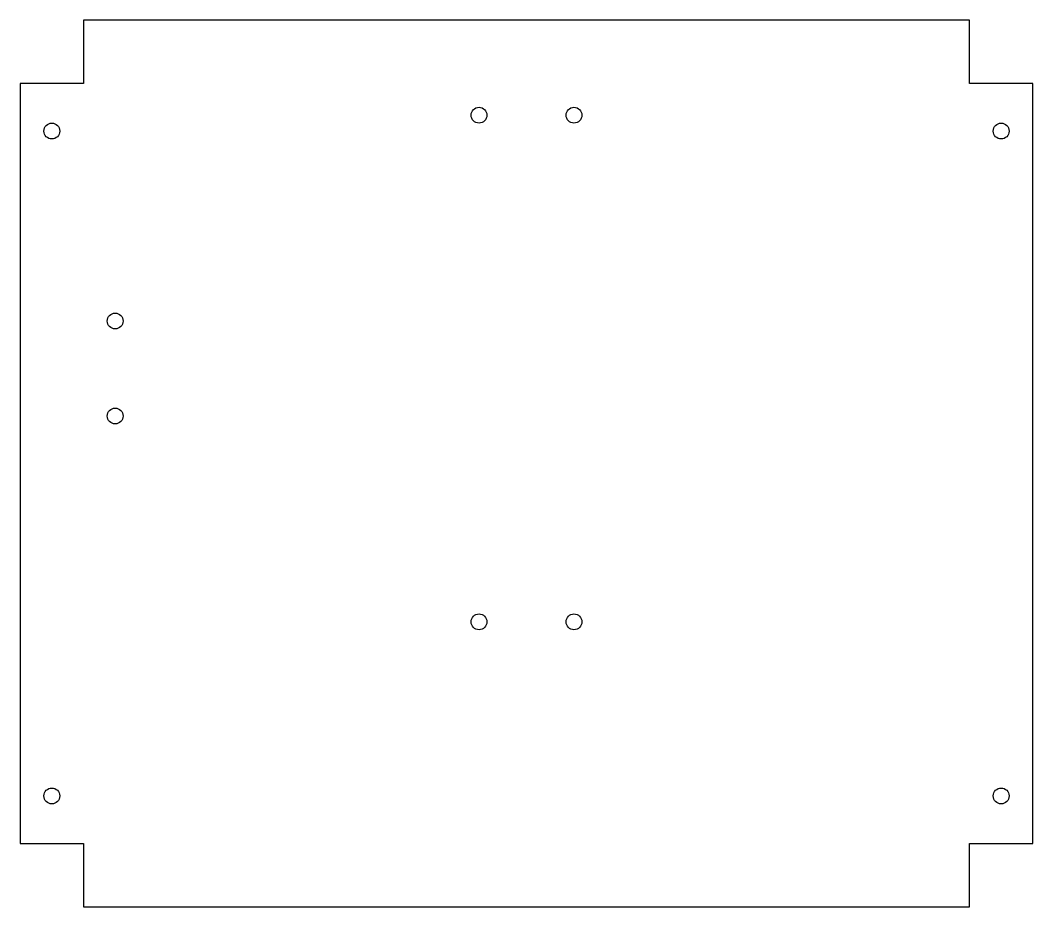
# Model space of a CAD drawing. Header units: inches. Extents: x -8 to 8, y -7 to 7.
import ezdxf

# ---------------------------------------------------------------- set-up
doc = ezdxf.new("R2010")
doc.units = ezdxf.units.IN
doc.header["$MEASUREMENT"] = 0

msp = doc.modelspace()

# ---------------------------------------------------------------- linework, layer by layer
msp.add_lwpolyline([(-7, 7), (-7, 6), (-8, 6), (-8, -6), (-7, -6), (-7, -7), (7, -7), (7, -6), (8, -6), (8, 6), (7, 6), (7, 7)], close=True)
for centre in [(-0.75, 5.5), (0.75, 5.5), (-7.5, 5.25), (7.5, 5.25), (-6.5, 2.25), (-6.5, 0.75), (-0.75, -2.5), (0.75, -2.5), (-7.5, -5.25), (7.5, -5.25)]:
    msp.add_circle(centre, 0.125)

doc.saveas('drawing.dxf')
